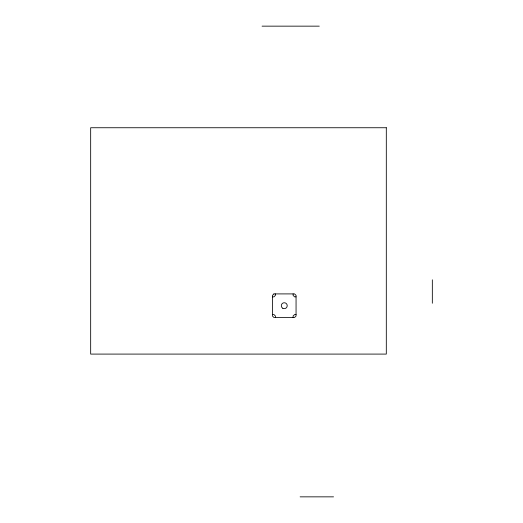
<?xml version="1.0" encoding="UTF-8"?>
<svg xmlns="http://www.w3.org/2000/svg" width="523" height="523" viewBox="0 0 523 523"><rect width="100%" height="100%" fill="white"/><g stroke="black" fill="none" stroke-linecap="round" stroke-linejoin="round"><path stroke-width="0.78" d="M262.062 26.15L319.278 26.15M272.47 296.855L273.941 296.855L275.418 295.377L275.418 293.906M296.057 296.855L294.586 296.855L293.109 295.377L293.109 293.906M272.47 314.545L273.941 314.545L275.418 316.023L275.418 317.494M296.057 314.545L294.586 314.545L293.109 316.023L293.109 317.494M300.124 496.85L333.55 496.85M432.331 279.818L432.331 303.248M273.941 293.906L272.47 295.377L272.47 316.023L273.941 317.494L294.586 317.494L296.057 316.023L296.057 295.377L294.586 293.906L273.941 293.906M386.307 127.743L90.669 127.743L90.669 354.091L386.307 354.091L386.307 127.743M282.786 308.263A2.955 2.955 0 0 0 287.225 305.7A2.955 2.955 0 0 0 282.786 303.137A2.955 2.955 0 0 0 282.786 308.263"/></g></svg>
